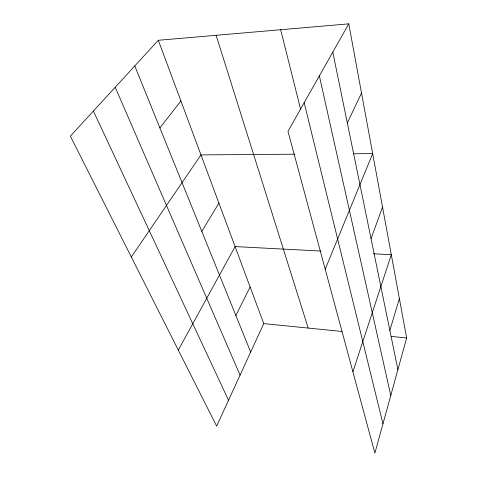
<?xml version="1.0" encoding="UTF-8"?>
<svg xmlns="http://www.w3.org/2000/svg" width="477" height="477" viewBox="0 0 477 477"><rect width="100%" height="100%" fill="white"/><g stroke="black" fill="none" stroke-linecap="round" stroke-linejoin="round"><path stroke-width="0.72" d="M348.776 23.85L406.637 337.949L374.88 453.15L287.971 131.372L348.776 23.85L158.322 40.283L70.363 136.16L216.641 426.104L263.751 323.609L158.322 40.283M389.858 330.43L399.38 298.578M352.902 371.768L391.307 254.724L373.485 253.794M371.046 238.685L382.536 207.119M325.207 269.219L372.68 153.606L353.385 153.755M347.322 122.965L361.518 93.015M235.871 315.506L250.121 286.987M178.303 350.112L235.089 246.579L320.902 251.051M201.795 231.375L218.931 203.16M131.318 256.972L200.978 154.912L294.887 154.196M159.873 127.89L180.908 100.975M263.751 323.609L341.991 331.461M391.212 336.404L406.637 337.949M93.397 111.052L228.531 400.245M115.225 87.261L240.08 375.107M134.782 65.945L250.675 352.056M216.123 35.298L308.19 328.069M280.667 29.729L300.665 109.507M304.183 102.704L382.965 423.826M319.357 75.873L390.776 395.493M332.791 52.112L397.896 369.651"/></g></svg>
